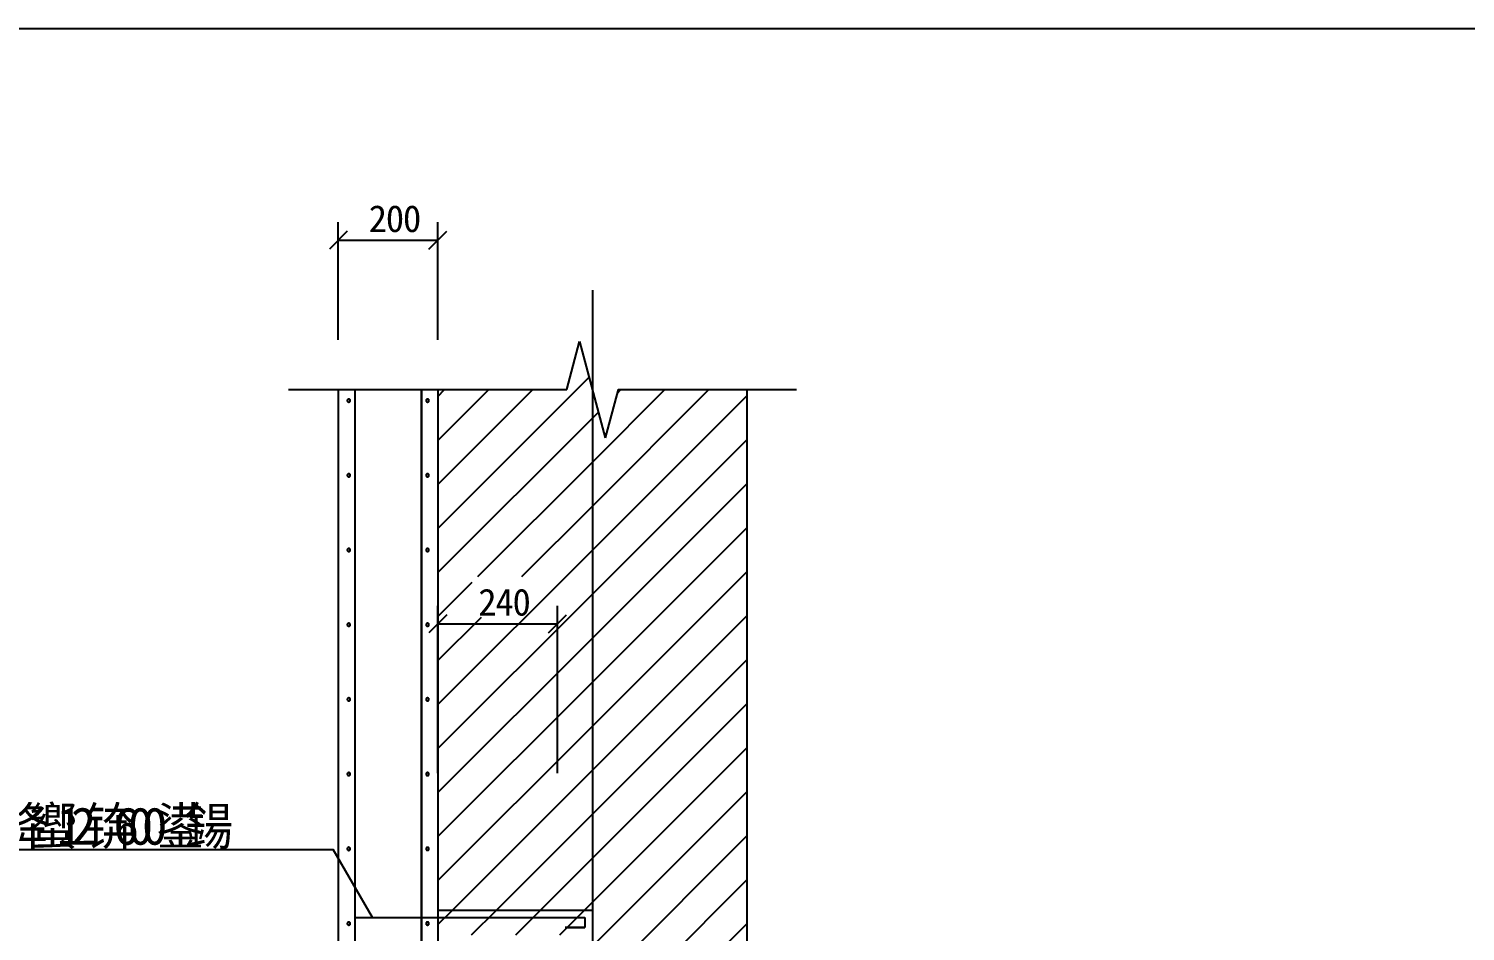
# Model space of a CAD drawing. Header units: metres. Extents: x 0 to 420, y 0 to 297.
# Drawn here: x 80.4 to 240.6, y 196.3 to 297 of the extents above; entities that cross this region are included whole.
import ezdxf

# ---------------------------------------------------------------- set-up
doc = ezdxf.new("R2010")
doc.units = ezdxf.units.M

msp = doc.modelspace()

# ---------------------------------------------------------------- linework, layer by layer
for p, q in [((420, 297), (0, 297)), ((115.88, 274.41), (113.88, 272.41)), ((114.88, 262.3), (114.88, 275.41)), ((124.99, 272.41), (126.99, 274.41)), ((125.99, 262.3), (125.99, 275.41)), ((114.88, 273.41), (125.99, 273.41)), ((143.22, 267.85), (143.22, 43.41)), ((140.36, 256.74), (141.78, 262.11)), ((141.72, 261.9), (141.81, 261.99)), ((141.78, 262.11), (144.65, 251.38)), ((125.99, 241.26), (142.85, 258.12)), ((109.33, 256.74), (140.36, 256.74)), ((114.88, 256.74), (114.88, 176.19)), ((116.72, 256.74), (116.72, 131.8)), ((116.72, 256.74), (116.72, 131.8)), ((124.16, 256.74), (124.16, 141.46)), ((124.16, 141.46), (124.16, 256.74)), ((125.99, 256.74), (125.99, 140.63)), ((125.99, 255.99), (126.74, 256.74)), ((125.99, 251.08), (131.65, 256.74)), ((125.99, 246.17), (136.56, 256.74)), ((143.22, 248.66), (151.3, 256.74)), ((143.22, 243.75), (156.21, 256.74)), ((146.07, 256.74), (144.65, 251.38)), ((145.96, 256.31), (146.38, 256.74)), ((146.07, 256.74), (165.99, 256.74)), ((160.44, 256.74), (160.44, 140.63)), ((143.22, 238.84), (160.44, 256.06)), ((125.99, 236.35), (143.22, 253.57)), ((143.22, 253.57), (143.89, 254.24)), ((143.22, 233.93), (160.44, 251.15)), ((130.43, 235.88), (143.22, 248.66)), ((143.22, 229.02), (160.44, 246.24)), ((135.34, 235.88), (143.22, 243.75)), ((143.22, 224.11), (160.44, 241.33)), ((125.99, 221.62), (143.22, 238.84)), ((143.22, 219.2), (160.44, 236.42)), ((125.99, 231.44), (129.82, 235.27)), ((125.99, 216.71), (143.22, 233.93)), ((125.99, 213.96), (125.99, 232.63)), ((139.33, 213.96), (139.33, 232.63)), ((126.99, 231.63), (124.99, 229.63)), ((125.99, 226.53), (130.84, 231.38)), ((138.33, 229.63), (140.33, 231.63)), ((143.22, 214.29), (160.44, 231.51)), ((125.99, 230.63), (139.33, 230.63)), ((125.99, 211.8), (143.22, 229.02)), ((143.22, 209.38), (160.44, 226.6)), ((125.99, 206.89), (143.22, 224.11)), ((143.22, 204.47), (160.44, 221.69)), ((125.99, 201.98), (143.22, 219.2)), ((143.22, 199.56), (160.44, 216.78)), ((127.61, 198.69), (143.22, 214.29)), ((143.22, 194.65), (160.44, 211.87)), ((132.52, 198.69), (143.22, 209.38)), ((143.22, 189.74), (160.44, 206.96)), ((59.79, 205.44), (114.3, 205.44)), ((118.68, 197.85), (114.3, 205.44)), ((137.43, 198.69), (143.22, 204.47)), ((143.22, 184.83), (160.44, 202.05)), ((125.99, 198.69), (143.22, 198.69)), ((125.99, 197.07), (127.61, 198.69)), ((129.75, 195.91), (132.52, 198.69)), ((134.66, 195.91), (137.43, 198.69)), ((139.57, 195.91), (142.34, 198.69)), ((142.34, 198.69), (143.22, 199.56)), ((116.72, 197.85), (142.38, 197.85)), ((116.72, 197.85), (142.38, 197.85)), ((142.38, 197.85), (142.38, 196.74)), ((142.38, 197.85), (142.38, 196.74)), ((143.22, 179.92), (160.44, 197.14)), ((140.16, 196.74), (142.38, 196.74)), ((142.38, 196.74), (140.16, 196.74))]:
    msp.add_line(p, q)
for points in [[(116.22, 255.52), (116.22, 255.54), (116.21, 255.55), (116.21, 255.57), (116.2, 255.58), (116.2, 255.6), (116.19, 255.61), (116.18, 255.63), (116.17, 255.64), (116.16, 255.65), (116.14, 255.66), (116.13, 255.67), (116.11, 255.67), (116.1, 255.68), (116.08, 255.68), (116.07, 255.69), (116.05, 255.69), (116.03, 255.69), (116.02, 255.68), (116, 255.68), (115.99, 255.67), (115.97, 255.67), (115.96, 255.66), (115.94, 255.65), (115.93, 255.64), (115.92, 255.63), (115.91, 255.61), (115.9, 255.6), (115.9, 255.58), (115.89, 255.57), (115.89, 255.55), (115.88, 255.54), (115.88, 255.52), (115.88, 255.52)], [(115.88, 255.52), (115.88, 255.5), (115.89, 255.49), (115.89, 255.47), (115.9, 255.46), (115.9, 255.44), (115.91, 255.43), (115.92, 255.41), (115.93, 255.4), (115.94, 255.39), (115.96, 255.38), (115.97, 255.37), (115.99, 255.37), (116, 255.36), (116.02, 255.36), (116.03, 255.35), (116.05, 255.35), (116.07, 255.35), (116.08, 255.36), (116.1, 255.36), (116.11, 255.37), (116.13, 255.37), (116.14, 255.38), (116.16, 255.39), (116.17, 255.4), (116.18, 255.41), (116.19, 255.43), (116.2, 255.44), (116.2, 255.46), (116.21, 255.47), (116.21, 255.49), (116.22, 255.5), (116.22, 255.52)], [(124.99, 255.52), (124.99, 255.54), (124.99, 255.55), (124.99, 255.57), (124.98, 255.58), (124.97, 255.6), (124.97, 255.61), (124.96, 255.63), (124.95, 255.64), (124.93, 255.65), (124.92, 255.66), (124.91, 255.67), (124.89, 255.67), (124.88, 255.68), (124.86, 255.68), (124.84, 255.69), (124.83, 255.69), (124.81, 255.69), (124.79, 255.68), (124.78, 255.68), (124.76, 255.67), (124.75, 255.67), (124.73, 255.66), (124.72, 255.65), (124.71, 255.64), (124.7, 255.63), (124.69, 255.61), (124.68, 255.6), (124.67, 255.58), (124.67, 255.57), (124.66, 255.55), (124.66, 255.54), (124.66, 255.52), (124.66, 255.52)], [(124.66, 255.52), (124.66, 255.5), (124.66, 255.49), (124.67, 255.47), (124.67, 255.46), (124.68, 255.44), (124.69, 255.43), (124.7, 255.41), (124.71, 255.4), (124.72, 255.39), (124.73, 255.38), (124.75, 255.37), (124.76, 255.37), (124.78, 255.36), (124.79, 255.36), (124.81, 255.35), (124.83, 255.35), (124.84, 255.35), (124.86, 255.36), (124.88, 255.36), (124.89, 255.37), (124.91, 255.37), (124.92, 255.38), (124.93, 255.39), (124.95, 255.4), (124.96, 255.41), (124.97, 255.43), (124.97, 255.44), (124.98, 255.46), (124.99, 255.47), (124.99, 255.49), (124.99, 255.5), (124.99, 255.52)], [(116.22, 247.19), (116.22, 247.2), (116.21, 247.22), (116.21, 247.24), (116.2, 247.25), (116.2, 247.27), (116.19, 247.28), (116.18, 247.29), (116.17, 247.3), (116.16, 247.32), (116.14, 247.33), (116.13, 247.33), (116.11, 247.34), (116.1, 247.35), (116.08, 247.35), (116.07, 247.35), (116.05, 247.35), (116.03, 247.35), (116.02, 247.35), (116, 247.35), (115.99, 247.34), (115.97, 247.33), (115.96, 247.33), (115.94, 247.32), (115.93, 247.3), (115.92, 247.29), (115.91, 247.28), (115.9, 247.27), (115.9, 247.25), (115.89, 247.24), (115.89, 247.22), (115.88, 247.2), (115.88, 247.19), (115.88, 247.19)], [(115.88, 247.19), (115.88, 247.17), (115.89, 247.15), (115.89, 247.14), (115.9, 247.12), (115.9, 247.11), (115.91, 247.09), (115.92, 247.08), (115.93, 247.07), (115.94, 247.06), (115.96, 247.05), (115.97, 247.04), (115.99, 247.03), (116, 247.03), (116.02, 247.02), (116.03, 247.02), (116.05, 247.02), (116.07, 247.02), (116.08, 247.02), (116.1, 247.03), (116.11, 247.03), (116.13, 247.04), (116.14, 247.05), (116.16, 247.06), (116.17, 247.07), (116.18, 247.08), (116.19, 247.09), (116.2, 247.11), (116.2, 247.12), (116.21, 247.14), (116.21, 247.15), (116.22, 247.17), (116.22, 247.19)], [(124.99, 247.19), (124.99, 247.2), (124.99, 247.22), (124.99, 247.24), (124.98, 247.25), (124.97, 247.27), (124.97, 247.28), (124.96, 247.29), (124.95, 247.3), (124.93, 247.32), (124.92, 247.33), (124.91, 247.33), (124.89, 247.34), (124.88, 247.35), (124.86, 247.35), (124.84, 247.35), (124.83, 247.35), (124.81, 247.35), (124.79, 247.35), (124.78, 247.35), (124.76, 247.34), (124.75, 247.33), (124.73, 247.33), (124.72, 247.32), (124.71, 247.3), (124.7, 247.29), (124.69, 247.28), (124.68, 247.27), (124.67, 247.25), (124.67, 247.24), (124.66, 247.22), (124.66, 247.2), (124.66, 247.19), (124.66, 247.19)], [(124.66, 247.19), (124.66, 247.17), (124.66, 247.15), (124.67, 247.14), (124.67, 247.12), (124.68, 247.11), (124.69, 247.09), (124.7, 247.08), (124.71, 247.07), (124.72, 247.06), (124.73, 247.05), (124.75, 247.04), (124.76, 247.03), (124.78, 247.03), (124.79, 247.02), (124.81, 247.02), (124.83, 247.02), (124.84, 247.02), (124.86, 247.02), (124.88, 247.03), (124.89, 247.03), (124.91, 247.04), (124.92, 247.05), (124.93, 247.06), (124.95, 247.07), (124.96, 247.08), (124.97, 247.09), (124.97, 247.11), (124.98, 247.12), (124.99, 247.14), (124.99, 247.15), (124.99, 247.17), (124.99, 247.19)], [(116.22, 238.85), (116.22, 238.87), (116.21, 238.89), (116.21, 238.9), (116.2, 238.92), (116.2, 238.93), (116.19, 238.95), (116.18, 238.96), (116.17, 238.97), (116.16, 238.98), (116.14, 238.99), (116.13, 239), (116.11, 239.01), (116.1, 239.01), (116.08, 239.02), (116.07, 239.02), (116.05, 239.02), (116.03, 239.02), (116.02, 239.02), (116, 239.01), (115.99, 239.01), (115.97, 239), (115.96, 238.99), (115.94, 238.98), (115.93, 238.97), (115.92, 238.96), (115.91, 238.95), (115.9, 238.93), (115.9, 238.92), (115.89, 238.9), (115.89, 238.89), (115.88, 238.87), (115.88, 238.85), (115.88, 238.85)], [(115.88, 238.85), (115.88, 238.84), (115.89, 238.82), (115.89, 238.81), (115.9, 238.79), (115.9, 238.77), (115.91, 238.76), (115.92, 238.75), (115.93, 238.74), (115.94, 238.72), (115.96, 238.71), (115.97, 238.71), (115.99, 238.7), (116, 238.69), (116.02, 238.69), (116.03, 238.69), (116.05, 238.69), (116.07, 238.69), (116.08, 238.69), (116.1, 238.69), (116.11, 238.7), (116.13, 238.71), (116.14, 238.71), (116.16, 238.72), (116.17, 238.74), (116.18, 238.75), (116.19, 238.76), (116.2, 238.77), (116.2, 238.79), (116.21, 238.81), (116.21, 238.82), (116.22, 238.84), (116.22, 238.85)], [(124.99, 238.85), (124.99, 238.87), (124.99, 238.89), (124.99, 238.9), (124.98, 238.92), (124.97, 238.93), (124.97, 238.95), (124.96, 238.96), (124.95, 238.97), (124.93, 238.98), (124.92, 238.99), (124.91, 239), (124.89, 239.01), (124.88, 239.01), (124.86, 239.02), (124.84, 239.02), (124.83, 239.02), (124.81, 239.02), (124.79, 239.02), (124.78, 239.01), (124.76, 239.01), (124.75, 239), (124.73, 238.99), (124.72, 238.98), (124.71, 238.97), (124.7, 238.96), (124.69, 238.95), (124.68, 238.93), (124.67, 238.92), (124.67, 238.9), (124.66, 238.89), (124.66, 238.87), (124.66, 238.85), (124.66, 238.85)], [(124.66, 238.85), (124.66, 238.84), (124.66, 238.82), (124.67, 238.81), (124.67, 238.79), (124.68, 238.77), (124.69, 238.76), (124.7, 238.75), (124.71, 238.74), (124.72, 238.72), (124.73, 238.71), (124.75, 238.71), (124.76, 238.7), (124.78, 238.69), (124.79, 238.69), (124.81, 238.69), (124.83, 238.69), (124.84, 238.69), (124.86, 238.69), (124.88, 238.69), (124.89, 238.7), (124.91, 238.71), (124.92, 238.71), (124.93, 238.72), (124.95, 238.74), (124.96, 238.75), (124.97, 238.76), (124.97, 238.77), (124.98, 238.79), (124.99, 238.81), (124.99, 238.82), (124.99, 238.84), (124.99, 238.85)], [(116.22, 230.52), (116.22, 230.54), (116.21, 230.55), (116.21, 230.57), (116.2, 230.58), (116.2, 230.6), (116.19, 230.61), (116.18, 230.63), (116.17, 230.64), (116.16, 230.65), (116.14, 230.66), (116.13, 230.67), (116.11, 230.67), (116.1, 230.68), (116.08, 230.68), (116.07, 230.69), (116.05, 230.69), (116.03, 230.69), (116.02, 230.68), (116, 230.68), (115.99, 230.67), (115.97, 230.67), (115.96, 230.66), (115.94, 230.65), (115.93, 230.64), (115.92, 230.63), (115.91, 230.61), (115.9, 230.6), (115.9, 230.58), (115.89, 230.57), (115.89, 230.55), (115.88, 230.54), (115.88, 230.52), (115.88, 230.52)], [(124.99, 230.52), (124.99, 230.54), (124.99, 230.55), (124.99, 230.57), (124.98, 230.58), (124.97, 230.6), (124.97, 230.61), (124.96, 230.63), (124.95, 230.64), (124.93, 230.65), (124.92, 230.66), (124.91, 230.67), (124.89, 230.67), (124.88, 230.68), (124.86, 230.68), (124.84, 230.69), (124.83, 230.69), (124.81, 230.69), (124.79, 230.68), (124.78, 230.68), (124.76, 230.67), (124.75, 230.67), (124.73, 230.66), (124.72, 230.65), (124.71, 230.64), (124.7, 230.63), (124.69, 230.61), (124.68, 230.6), (124.67, 230.58), (124.67, 230.57), (124.66, 230.55), (124.66, 230.54), (124.66, 230.52), (124.66, 230.52)], [(115.88, 230.52), (115.88, 230.5), (115.89, 230.49), (115.89, 230.47), (115.9, 230.46), (115.9, 230.44), (115.91, 230.43), (115.92, 230.41), (115.93, 230.4), (115.94, 230.39), (115.96, 230.38), (115.97, 230.37), (115.99, 230.37), (116, 230.36), (116.02, 230.36), (116.03, 230.35), (116.05, 230.35), (116.07, 230.35), (116.08, 230.36), (116.1, 230.36), (116.11, 230.37), (116.13, 230.37), (116.14, 230.38), (116.16, 230.39), (116.17, 230.4), (116.18, 230.41), (116.19, 230.43), (116.2, 230.44), (116.2, 230.46), (116.21, 230.47), (116.21, 230.49), (116.22, 230.5), (116.22, 230.52)], [(124.66, 230.52), (124.66, 230.5), (124.66, 230.49), (124.67, 230.47), (124.67, 230.46), (124.68, 230.44), (124.69, 230.43), (124.7, 230.41), (124.71, 230.4), (124.72, 230.39), (124.73, 230.38), (124.75, 230.37), (124.76, 230.37), (124.78, 230.36), (124.79, 230.36), (124.81, 230.35), (124.83, 230.35), (124.84, 230.35), (124.86, 230.36), (124.88, 230.36), (124.89, 230.37), (124.91, 230.37), (124.92, 230.38), (124.93, 230.39), (124.95, 230.4), (124.96, 230.41), (124.97, 230.43), (124.97, 230.44), (124.98, 230.46), (124.99, 230.47), (124.99, 230.49), (124.99, 230.5), (124.99, 230.52)], [(116.22, 222.19), (116.22, 222.2), (116.21, 222.22), (116.21, 222.24), (116.2, 222.25), (116.2, 222.27), (116.19, 222.28), (116.18, 222.29), (116.17, 222.3), (116.16, 222.32), (116.14, 222.33), (116.13, 222.33), (116.11, 222.34), (116.1, 222.35), (116.08, 222.35), (116.07, 222.35), (116.05, 222.35), (116.03, 222.35), (116.02, 222.35), (116, 222.35), (115.99, 222.34), (115.97, 222.33), (115.96, 222.33), (115.94, 222.32), (115.93, 222.3), (115.92, 222.29), (115.91, 222.28), (115.9, 222.27), (115.9, 222.25), (115.89, 222.24), (115.89, 222.22), (115.88, 222.2), (115.88, 222.19), (115.88, 222.19)], [(115.88, 222.19), (115.88, 222.17), (115.89, 222.15), (115.89, 222.14), (115.9, 222.12), (115.9, 222.11), (115.91, 222.09), (115.92, 222.08), (115.93, 222.07), (115.94, 222.06), (115.96, 222.05), (115.97, 222.04), (115.99, 222.03), (116, 222.03), (116.02, 222.02), (116.03, 222.02), (116.05, 222.02), (116.07, 222.02), (116.08, 222.02), (116.1, 222.03), (116.11, 222.03), (116.13, 222.04), (116.14, 222.05), (116.16, 222.06), (116.17, 222.07), (116.18, 222.08), (116.19, 222.09), (116.2, 222.11), (116.2, 222.12), (116.21, 222.14), (116.21, 222.15), (116.22, 222.17), (116.22, 222.19)], [(124.99, 222.19), (124.99, 222.2), (124.99, 222.22), (124.99, 222.24), (124.98, 222.25), (124.97, 222.27), (124.97, 222.28), (124.96, 222.29), (124.95, 222.3), (124.93, 222.32), (124.92, 222.33), (124.91, 222.33), (124.89, 222.34), (124.88, 222.35), (124.86, 222.35), (124.84, 222.35), (124.83, 222.35), (124.81, 222.35), (124.79, 222.35), (124.78, 222.35), (124.76, 222.34), (124.75, 222.33), (124.73, 222.33), (124.72, 222.32), (124.71, 222.3), (124.7, 222.29), (124.69, 222.28), (124.68, 222.27), (124.67, 222.25), (124.67, 222.24), (124.66, 222.22), (124.66, 222.2), (124.66, 222.19), (124.66, 222.19)], [(124.66, 222.19), (124.66, 222.17), (124.66, 222.15), (124.67, 222.14), (124.67, 222.12), (124.68, 222.11), (124.69, 222.09), (124.7, 222.08), (124.71, 222.07), (124.72, 222.06), (124.73, 222.05), (124.75, 222.04), (124.76, 222.03), (124.78, 222.03), (124.79, 222.02), (124.81, 222.02), (124.83, 222.02), (124.84, 222.02), (124.86, 222.02), (124.88, 222.03), (124.89, 222.03), (124.91, 222.04), (124.92, 222.05), (124.93, 222.06), (124.95, 222.07), (124.96, 222.08), (124.97, 222.09), (124.97, 222.11), (124.98, 222.12), (124.99, 222.14), (124.99, 222.15), (124.99, 222.17), (124.99, 222.19)], [(116.22, 213.85), (116.22, 213.87), (116.21, 213.89), (116.21, 213.9), (116.2, 213.92), (116.2, 213.93), (116.19, 213.95), (116.18, 213.96), (116.17, 213.97), (116.16, 213.98), (116.14, 213.99), (116.13, 214), (116.11, 214.01), (116.1, 214.01), (116.08, 214.02), (116.07, 214.02), (116.05, 214.02), (116.03, 214.02), (116.02, 214.02), (116, 214.01), (115.99, 214.01), (115.97, 214), (115.96, 213.99), (115.94, 213.98), (115.93, 213.97), (115.92, 213.96), (115.91, 213.95), (115.9, 213.93), (115.9, 213.92), (115.89, 213.9), (115.89, 213.89), (115.88, 213.87), (115.88, 213.85), (115.88, 213.85)], [(115.88, 213.85), (115.88, 213.84), (115.89, 213.82), (115.89, 213.81), (115.9, 213.79), (115.9, 213.77), (115.91, 213.76), (115.92, 213.75), (115.93, 213.74), (115.94, 213.72), (115.96, 213.71), (115.97, 213.71), (115.99, 213.7), (116, 213.69), (116.02, 213.69), (116.03, 213.69), (116.05, 213.69), (116.07, 213.69), (116.08, 213.69), (116.1, 213.69), (116.11, 213.7), (116.13, 213.71), (116.14, 213.71), (116.16, 213.72), (116.17, 213.74), (116.18, 213.75), (116.19, 213.76), (116.2, 213.77), (116.2, 213.79), (116.21, 213.81), (116.21, 213.82), (116.22, 213.84), (116.22, 213.85)], [(124.99, 213.85), (124.99, 213.87), (124.99, 213.89), (124.99, 213.9), (124.98, 213.92), (124.97, 213.93), (124.97, 213.95), (124.96, 213.96), (124.95, 213.97), (124.93, 213.98), (124.92, 213.99), (124.91, 214), (124.89, 214.01), (124.88, 214.01), (124.86, 214.02), (124.84, 214.02), (124.83, 214.02), (124.81, 214.02), (124.79, 214.02), (124.78, 214.01), (124.76, 214.01), (124.75, 214), (124.73, 213.99), (124.72, 213.98), (124.71, 213.97), (124.7, 213.96), (124.69, 213.95), (124.68, 213.93), (124.67, 213.92), (124.67, 213.9), (124.66, 213.89), (124.66, 213.87), (124.66, 213.85), (124.66, 213.85)], [(124.66, 213.85), (124.66, 213.84), (124.66, 213.82), (124.67, 213.81), (124.67, 213.79), (124.68, 213.77), (124.69, 213.76), (124.7, 213.75), (124.71, 213.74), (124.72, 213.72), (124.73, 213.71), (124.75, 213.71), (124.76, 213.7), (124.78, 213.69), (124.79, 213.69), (124.81, 213.69), (124.83, 213.69), (124.84, 213.69), (124.86, 213.69), (124.88, 213.69), (124.89, 213.7), (124.91, 213.71), (124.92, 213.71), (124.93, 213.72), (124.95, 213.74), (124.96, 213.75), (124.97, 213.76), (124.97, 213.77), (124.98, 213.79), (124.99, 213.81), (124.99, 213.82), (124.99, 213.84), (124.99, 213.85)], [(116.22, 205.52), (116.22, 205.54), (116.21, 205.55), (116.21, 205.57), (116.2, 205.58), (116.2, 205.6), (116.19, 205.61), (116.18, 205.63), (116.17, 205.64), (116.16, 205.65), (116.14, 205.66), (116.13, 205.67), (116.11, 205.67), (116.1, 205.68), (116.08, 205.68), (116.07, 205.69), (116.05, 205.69), (116.03, 205.69), (116.02, 205.68), (116, 205.68), (115.99, 205.67), (115.97, 205.67), (115.96, 205.66), (115.94, 205.65), (115.93, 205.64), (115.92, 205.63), (115.91, 205.61), (115.9, 205.6), (115.9, 205.58), (115.89, 205.57), (115.89, 205.55), (115.88, 205.54), (115.88, 205.52), (115.88, 205.52)], [(115.88, 205.52), (115.88, 205.5), (115.89, 205.49), (115.89, 205.47), (115.9, 205.46), (115.9, 205.44), (115.91, 205.43), (115.92, 205.41), (115.93, 205.4), (115.94, 205.39), (115.96, 205.38), (115.97, 205.37), (115.99, 205.37), (116, 205.36), (116.02, 205.36), (116.03, 205.35), (116.05, 205.35), (116.07, 205.35), (116.08, 205.36), (116.1, 205.36), (116.11, 205.37), (116.13, 205.37), (116.14, 205.38), (116.16, 205.39), (116.17, 205.4), (116.18, 205.41), (116.19, 205.43), (116.2, 205.44), (116.2, 205.46), (116.21, 205.47), (116.21, 205.49), (116.22, 205.5), (116.22, 205.52)], [(124.99, 205.52), (124.99, 205.54), (124.99, 205.55), (124.99, 205.57), (124.98, 205.58), (124.97, 205.6), (124.97, 205.61), (124.96, 205.63), (124.95, 205.64), (124.93, 205.65), (124.92, 205.66), (124.91, 205.67), (124.89, 205.67), (124.88, 205.68), (124.86, 205.68), (124.84, 205.69), (124.83, 205.69), (124.81, 205.69), (124.79, 205.68), (124.78, 205.68), (124.76, 205.67), (124.75, 205.67), (124.73, 205.66), (124.72, 205.65), (124.71, 205.64), (124.7, 205.63), (124.69, 205.61), (124.68, 205.6), (124.67, 205.58), (124.67, 205.57), (124.66, 205.55), (124.66, 205.54), (124.66, 205.52), (124.66, 205.52)], [(124.66, 205.52), (124.66, 205.5), (124.66, 205.49), (124.67, 205.47), (124.67, 205.46), (124.68, 205.44), (124.69, 205.43), (124.7, 205.41), (124.71, 205.4), (124.72, 205.39), (124.73, 205.38), (124.75, 205.37), (124.76, 205.37), (124.78, 205.36), (124.79, 205.36), (124.81, 205.35), (124.83, 205.35), (124.84, 205.35), (124.86, 205.36), (124.88, 205.36), (124.89, 205.37), (124.91, 205.37), (124.92, 205.38), (124.93, 205.39), (124.95, 205.4), (124.96, 205.41), (124.97, 205.43), (124.97, 205.44), (124.98, 205.46), (124.99, 205.47), (124.99, 205.49), (124.99, 205.5), (124.99, 205.52)], [(116.22, 197.19), (116.22, 197.2), (116.21, 197.22), (116.21, 197.24), (116.2, 197.25), (116.2, 197.27), (116.19, 197.28), (116.18, 197.29), (116.17, 197.3), (116.16, 197.32), (116.14, 197.33), (116.13, 197.33), (116.11, 197.34), (116.1, 197.35), (116.08, 197.35), (116.07, 197.35), (116.05, 197.35), (116.03, 197.35), (116.02, 197.35), (116, 197.35), (115.99, 197.34), (115.97, 197.33), (115.96, 197.33), (115.94, 197.32), (115.93, 197.3), (115.92, 197.29), (115.91, 197.28), (115.9, 197.27), (115.9, 197.25), (115.89, 197.24), (115.89, 197.22), (115.88, 197.2), (115.88, 197.19), (115.88, 197.19)], [(115.88, 197.19), (115.88, 197.17), (115.89, 197.15), (115.89, 197.14), (115.9, 197.12), (115.9, 197.11), (115.91, 197.09), (115.92, 197.08), (115.93, 197.07), (115.94, 197.06), (115.96, 197.05), (115.97, 197.04), (115.99, 197.03), (116, 197.03), (116.02, 197.02), (116.03, 197.02), (116.05, 197.02), (116.07, 197.02), (116.08, 197.02), (116.1, 197.03), (116.11, 197.03), (116.13, 197.04), (116.14, 197.05), (116.16, 197.06), (116.17, 197.07), (116.18, 197.08), (116.19, 197.09), (116.2, 197.11), (116.2, 197.12), (116.21, 197.14), (116.21, 197.15), (116.22, 197.17), (116.22, 197.19)], [(124.99, 197.19), (124.99, 197.2), (124.99, 197.22), (124.99, 197.24), (124.98, 197.25), (124.97, 197.27), (124.97, 197.28), (124.96, 197.29), (124.95, 197.3), (124.93, 197.32), (124.92, 197.33), (124.91, 197.33), (124.89, 197.34), (124.88, 197.35), (124.86, 197.35), (124.84, 197.35), (124.83, 197.35), (124.81, 197.35), (124.79, 197.35), (124.78, 197.35), (124.76, 197.34), (124.75, 197.33), (124.73, 197.33), (124.72, 197.32), (124.71, 197.3), (124.7, 197.29), (124.69, 197.28), (124.68, 197.27), (124.67, 197.25), (124.67, 197.24), (124.66, 197.22), (124.66, 197.2), (124.66, 197.19), (124.66, 197.19)], [(124.66, 197.19), (124.66, 197.17), (124.66, 197.15), (124.67, 197.14), (124.67, 197.12), (124.68, 197.11), (124.69, 197.09), (124.7, 197.08), (124.71, 197.07), (124.72, 197.06), (124.73, 197.05), (124.75, 197.04), (124.76, 197.03), (124.78, 197.03), (124.79, 197.02), (124.81, 197.02), (124.83, 197.02), (124.84, 197.02), (124.86, 197.02), (124.88, 197.03), (124.89, 197.03), (124.91, 197.04), (124.92, 197.05), (124.93, 197.06), (124.95, 197.07), (124.96, 197.08), (124.97, 197.09), (124.97, 197.11), (124.98, 197.12), (124.99, 197.14), (124.99, 197.15), (124.99, 197.17), (124.99, 197.19)]]:
    msp.add_lwpolyline(points)

# ---------------------------------------------------------------- texts
for s, height, p in [('2', 3, (118.27, 274.32)), ('0', 3, (120.18, 274.32)), ('0', 3, (122.09, 274.32)), ('2', 3, (130.49, 231.54)), ('4', 3, (132.4, 231.54)), ('0', 3, (134.31, 231.54)), ('閿', 4.17, (73.97, 205.98)), ('绛', 4.17, (77.14, 205.98)), ('蠁', 4.17, (80.31, 205.98)), ('1', 4.17, (83.48, 205.98)), ('2', 4.17, (85.06, 205.98)), ('锛', 4.17, (86.65, 205.98)), ('6', 4.17, (89.82, 205.98)), ('0', 4.17, (91.4, 205.98)), ('0', 4.17, (92.99, 205.98)), ('鍙', 4.17, (94.57, 205.98)), ('鍚', 4.17, (97.74, 205.98))]:
    msp.add_text(s, height=height).set_placement(p)

doc.saveas('drawing.dxf')
